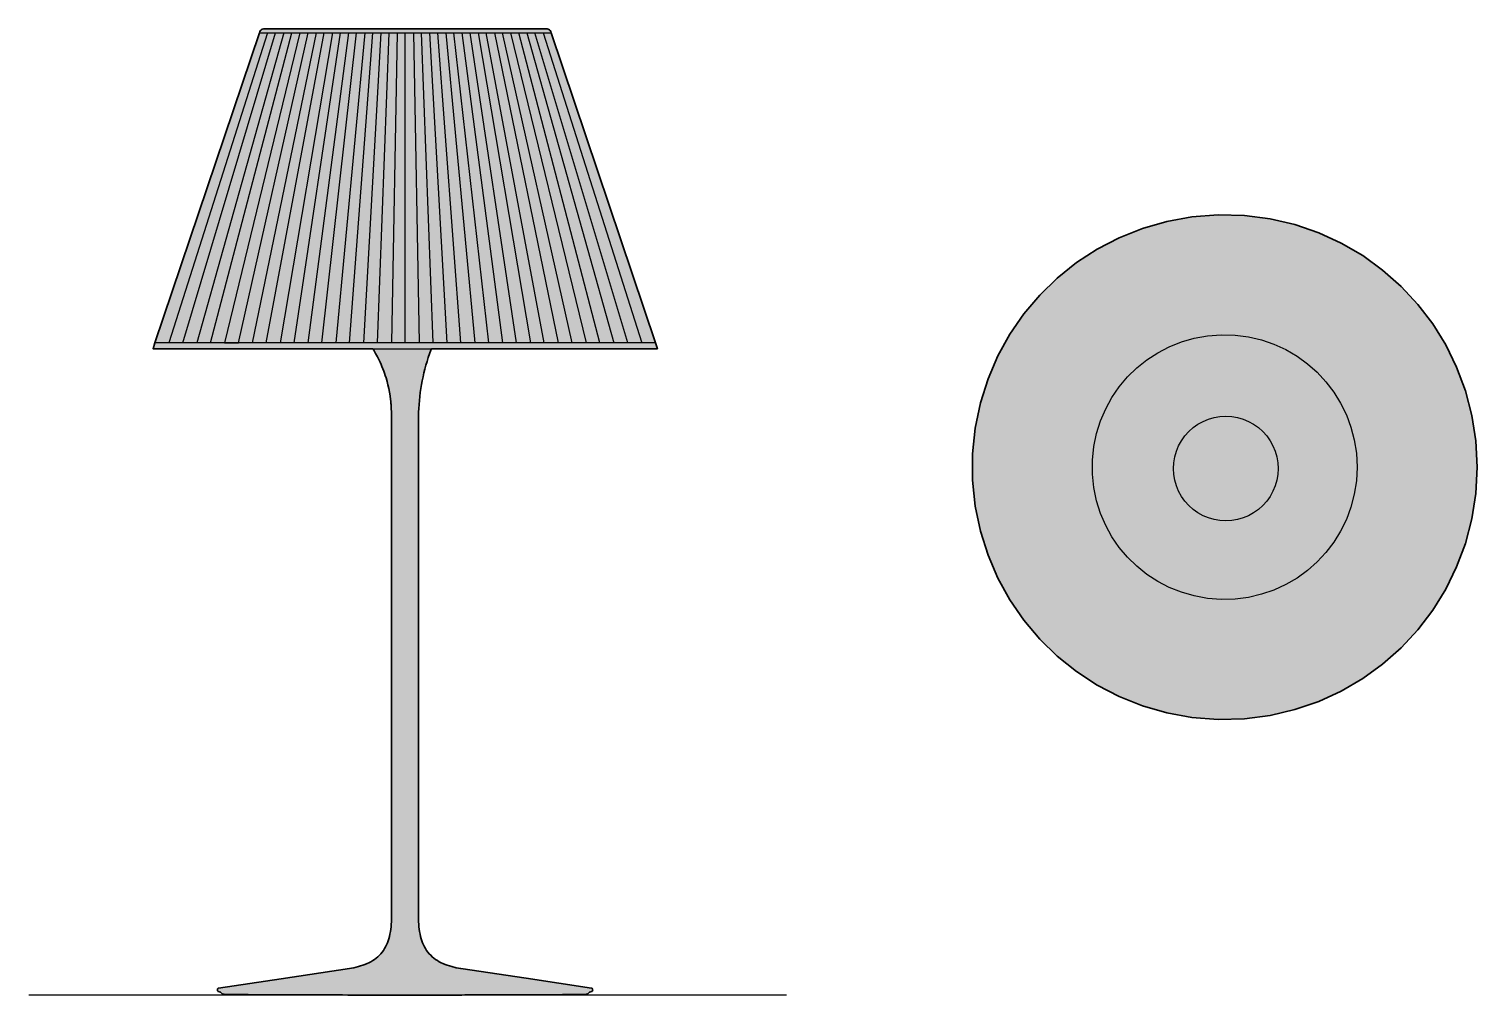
# Model space of a CAD drawing. Header units: millimetres. Extents: x 0 to 997, y 0 to 665.
import ezdxf

# ---------------------------------------------------------------- set-up
doc = ezdxf.new("R2010")
doc.units = ezdxf.units.MM
doc.layers.add('Blocks', color=7, linetype='Continuous')
doc.layers.add('Blocks$Fill', color=7, linetype='Continuous', true_color=0xffffff)
for name, color, linetype, lineweight, true_color in [('Blocks$Inner', 7, 'Continuous', 25, 0x007f00), ('Blocks$Outline', 7, 'Continuous', 35, 0xff3f3f), ('Groud', 7, 'Continuous', 25, 0x243775)]:
    doc.layers.add(name, color=color, linetype=linetype, lineweight=lineweight, true_color=true_color)

# ---------------------------------------------------------------- blocks, each defined once
blk = doc.blocks.new('Romeo Moon Table Lamp Top')
at = {"layer": 'Blocks$Fill'}
blk.add_hatch(color=256, dxfattribs=at).paths.add_polyline_path([(78.74, 177.6), (78.74, 195.79), (80.57, 213.6), (84.14, 230.83), (89.35, 247.38), (96.13, 263.17), (104.38, 278.1), (114, 292.08), (124.91, 305.03), (137.02, 316.85), (150.23, 327.44), (164.46, 336.73), (179.61, 344.62), (195.6, 351.02), (212.33, 355.83), (229.71, 358.97), (247.66, 360.35), (265.82, 359.89), (283.49, 357.62), (300.56, 353.63), (316.93, 348.01), (332.51, 340.86), (347.21, 332.26), (360.94, 322.3), (373.61, 311.08), (385.14, 298.69), (395.41, 285.22), (404.36, 270.75), (411.88, 255.38), (417.89, 239.2), (422.3, 222.3), (425.01, 204.77), (425.93, 186.7), (425.01, 168.63), (422.3, 151.1), (417.89, 134.2), (411.88, 118.01), (404.36, 102.64), (395.41, 88.18), (385.14, 74.7), (373.61, 62.31), (360.94, 51.09), (347.21, 41.14), (332.51, 32.54), (316.93, 25.38), (300.56, 19.77), (283.49, 15.78), (265.82, 13.51), (247.66, 13.04), (229.71, 14.42), (212.33, 17.56), (195.6, 22.38), (179.61, 28.77), (164.46, 36.66), (150.23, 45.95), (137.02, 56.55), (124.91, 68.36), (114, 81.31), (104.38, 95.29), (96.13, 110.22), (89.35, 126.01), (84.14, 142.56), (80.57, 159.79)], flags=0)
at = {"layer": 'Blocks$Inner'}
for points in [[(78.74, 177.6), (80.57, 159.79), (84.14, 142.56), (89.35, 126.01), (96.13, 110.22), (104.38, 95.29), (114, 81.31), (124.91, 68.36), (137.02, 56.55), (150.23, 45.95), (164.46, 36.66), (179.61, 28.77), (195.6, 22.38), (212.33, 17.56), (229.71, 14.42), (247.66, 13.04), (265.82, 13.51), (283.49, 15.78), (300.56, 19.77), (316.93, 25.38), (332.51, 32.54), (347.21, 41.14), (360.94, 51.09), (373.61, 62.31), (385.14, 74.7), (395.41, 88.18), (404.36, 102.64), (411.88, 118.01), (417.89, 134.2), (422.3, 151.1), (425.01, 168.63), (425.93, 186.7), (425.01, 204.77), (422.3, 222.3), (417.89, 239.2), (411.88, 255.38), (404.36, 270.75), (395.41, 285.22), (385.14, 298.69), (373.61, 311.08), (360.94, 322.3), (347.21, 332.26), (332.51, 340.86), (316.93, 348.01), (300.56, 353.63), (283.49, 357.62), (265.82, 359.89), (247.66, 360.35), (229.71, 358.97), (212.33, 355.83), (195.6, 351.02), (179.61, 344.62), (164.46, 336.73), (150.23, 327.44), (137.02, 316.85), (124.91, 305.03), (114, 292.08), (104.38, 278.1), (96.13, 263.17), (89.35, 247.38), (84.14, 230.83), (80.57, 213.6), (78.74, 195.79)], [(161.21, 191.47), (162.17, 200.81), (164.04, 209.85), (166.78, 218.53), (170.34, 226.81), (174.66, 234.65), (179.71, 241.98), (185.43, 248.77), (191.79, 254.97), (198.72, 260.53), (206.18, 265.4), (214.13, 269.54), (222.52, 272.9), (231.29, 275.42), (240.41, 277.07), (249.82, 277.79), (259.35, 277.55), (268.63, 276.36), (277.58, 274.26), (286.17, 271.32), (294.34, 267.57), (302.05, 263.06), (309.25, 257.83), (315.9, 251.95), (321.95, 245.45), (327.34, 238.38), (332.03, 230.79), (335.98, 222.73), (339.13, 214.24), (341.44, 205.37), (342.86, 196.18), (343.34, 186.7), (342.86, 177.21), (341.44, 168.02), (339.13, 159.15), (335.98, 150.67), (332.03, 142.6), (327.34, 135.01), (321.95, 127.94), (315.9, 121.44), (309.25, 115.56), (302.05, 110.34), (294.34, 105.83), (286.17, 102.07), (277.58, 99.13), (268.63, 97.03), (259.35, 95.84), (249.82, 95.6), (240.41, 96.32), (231.29, 97.97), (222.52, 100.5), (214.13, 103.85), (206.18, 107.99), (198.72, 112.86), (191.79, 118.42), (185.43, 124.62), (179.71, 131.41), (174.66, 138.75), (170.34, 146.58), (166.78, 154.86), (164.04, 163.54), (162.17, 172.58), (161.21, 181.92)], [(216.98, 185.7), (217.21, 189.74), (217.88, 193.72), (219, 197.6), (220.55, 201.33), (222.5, 204.87), (224.84, 208.16), (227.53, 211.18), (230.54, 213.87), (233.84, 216.21), (237.37, 218.16), (241.11, 219.71), (244.99, 220.82), (248.97, 221.5), (253, 221.73), (257.04, 221.5), (261.02, 220.82), (264.9, 219.71), (268.63, 218.16), (272.17, 216.21), (275.46, 213.87), (278.48, 211.18), (281.17, 208.16), (283.51, 204.87), (285.46, 201.33), (287.01, 197.6), (288.12, 193.72), (288.8, 189.74), (289.03, 185.7), (288.8, 181.67), (288.12, 177.69), (287.01, 173.81), (285.46, 170.07), (283.51, 166.54), (281.17, 163.24), (278.48, 160.23), (275.46, 157.54), (272.17, 155.2), (268.63, 153.25), (264.9, 151.7), (261.02, 150.58), (257.04, 149.91), (253, 149.68), (248.97, 149.91), (244.99, 150.58), (241.11, 151.7), (237.37, 153.25), (233.84, 155.2), (230.54, 157.54), (227.53, 160.23), (224.84, 163.24), (222.5, 166.54), (220.55, 170.07), (219, 173.81), (217.88, 177.69), (217.21, 181.67)]]:
    blk.add_lwpolyline(points, close=True, dxfattribs=at)
at = {"layer": 'Blocks$Outline'}
blk.add_lwpolyline([(78.74, 177.6), (78.74, 195.79), (80.57, 213.6), (84.14, 230.83), (89.35, 247.38), (96.13, 263.17), (104.38, 278.1), (114, 292.08), (124.91, 305.03), (137.02, 316.85), (150.23, 327.44), (164.46, 336.73), (179.61, 344.62), (195.6, 351.02), (212.33, 355.83), (229.71, 358.97), (247.66, 360.35), (265.82, 359.89), (283.49, 357.62), (300.56, 353.63), (316.93, 348.01), (332.51, 340.86), (347.21, 332.26), (360.94, 322.3), (373.61, 311.08), (385.14, 298.69), (395.41, 285.22), (404.36, 270.75), (411.88, 255.38), (417.89, 239.2), (422.3, 222.3), (425.01, 204.77), (425.93, 186.7), (425.01, 168.63), (422.3, 151.1), (417.89, 134.2), (411.88, 118.01), (404.36, 102.64), (395.41, 88.18), (385.14, 74.7), (373.61, 62.31), (360.94, 51.09), (347.21, 41.14), (332.51, 32.54), (316.93, 25.38), (300.56, 19.77), (283.49, 15.78), (265.82, 13.51), (247.66, 13.04), (229.71, 14.42), (212.33, 17.56), (195.6, 22.38), (179.61, 28.77), (164.46, 36.66), (150.23, 45.95), (137.02, 56.55), (124.91, 68.36), (114, 81.31), (104.38, 95.29), (96.13, 110.22), (89.35, 126.01), (84.14, 142.56), (80.57, 159.79)], close=True, dxfattribs=at)
blk = doc.blocks.new('Romeo Moon Table Lamp Side')
at = {"layer": 'Blocks$Fill'}
blk.add_hatch(color=256, dxfattribs=at).paths.add_polyline_path([(165.32, 664.99), (161.38, 664.99), (160.57, 664.87), (159.85, 664.5), (159.28, 663.92), (158.91, 663.2), (158.65, 662.37), (85.43, 444.89), (85.71, 444.89), (236.62, 444.89), (238.57, 441.62), (239.79, 439.36), (240.96, 437.05), (241.64, 435.6), (242.31, 434.13), (242.95, 432.63), (243.57, 431.1), (244.17, 429.54), (244.73, 427.97), (245.28, 426.37), (245.79, 424.74), (246.48, 422.36), (247.1, 419.93), (247.66, 417.46), (248.15, 414.96), (248.57, 412.42), (248.91, 409.85), (249.02, 408.83), (249.22, 406.58), (249.38, 403.85), (249.49, 401.11), (249.55, 398.37), (249.54, 398.37), (249.55, 398.37), (249.55, 225.28), (249.55, 52.2), (249.55, 52.2), (249.55, 52.2), (249.56, 52.2), (249.51, 50.48), (249.42, 48.76), (249.28, 47.05), (249.07, 45.34), (248.81, 43.64), (248.49, 41.95), (248.12, 40.28), (247.69, 38.61), (247.26, 37.21), (246.75, 35.84), (246.17, 34.5), (245.51, 33.19), (244.77, 31.92), (243.97, 30.7), (243.1, 29.52), (242.16, 28.39), (241.16, 27.32), (240.1, 26.31), (238.99, 25.36), (237.82, 24.48), (236.61, 23.66), (235.35, 22.91), (234.05, 22.23), (232.72, 21.63), (231.24, 21.04), (229.74, 20.5), (228.23, 20), (226.71, 19.55), (225.19, 19.16), (223.65, 18.8), (222.09, 18.5), (220.53, 18.24), (130.42, 4.78), (130.41, 4.77), (130.35, 4.77), (130.14, 4.7), (129.96, 4.58), (129.93, 4.55), (129.8, 4.38), (129.72, 4.17), (129.7, 4.06), (129.72, 4.06), (129.71, 3.86), (129.68, 3.63), (129.7, 3.62), (129.72, 3.2), (129.76, 2.96), (129.78, 2.94), (129.9, 2.74), (130.07, 2.58), (130.26, 2.51), (130.26, 2.51), (131.8, 1.9), (133.05, 0.87), (133.05, 0.87), (133.4, 0.61), (133.81, 0.52), (133.81, 0.52), (133.83, 0.52), (133.87, 0.51), (134.05, 0.5), (134.28, 0.48), (134.31, 0.48), (136.72, 0.42), (377.96, 0.37), (383.32, 0.48), (383.62, 0.5), (383.62, 0.5), (383.63, 0.5), (383.82, 0.51), (383.9, 0.53), (384.33, 0.62), (384.68, 0.88), (385.92, 1.91), (387.4, 2.49), (387.41, 2.5), (387.43, 2.5), (387.65, 2.59), (387.83, 2.75), (387.95, 2.95), (388, 3.18), (388.01, 3.63), (388, 3.63), (388.02, 3.64), (388, 3.84), (388, 4.06), (387.99, 4.06), (388, 4.07), (387.98, 4.18), (387.9, 4.38), (387.77, 4.56), (387.59, 4.68), (387.54, 4.71), (387.38, 4.76), (387.38, 4.76), (387.36, 4.76), (387.33, 4.77), (387.26, 4.78), (342.29, 11.5), (294.08, 18.8), (290.99, 19.56), (287.95, 20.5), (286.46, 21.05), (284.98, 21.63), (284.98, 21.63), (284.98, 21.63), (283.65, 22.24), (282.35, 22.91), (281.09, 23.66), (279.87, 24.48), (278.71, 25.36), (277.59, 26.31), (276.54, 27.33), (275.54, 28.4), (274.6, 29.52), (273.73, 30.7), (272.92, 31.92), (272.19, 33.19), (271.53, 34.5), (270.95, 35.84), (270.44, 37.21), (270.01, 38.61), (269.58, 40.28), (269.21, 41.96), (268.89, 43.65), (268.63, 45.34), (268.42, 47.05), (268.27, 48.76), (268.18, 50.48), (268.14, 52.2), (268.15, 52.2), (268.15, 225.28), (268.15, 398.37), (268.14, 398.37), (268.2, 401.11), (268.31, 403.84), (268.48, 406.58), (268.7, 409.31), (268.98, 412.04), (269.31, 414.75), (269.71, 417.47), (270.16, 420.17), (270.66, 422.86), (271.23, 425.54), (271.84, 428.21), (272.52, 430.87), (273.25, 433.51), (274.03, 436.13), (274.87, 438.74), (275.76, 441.33), (276.71, 443.9), (277.09, 444.89), (432.62, 444.89), (431.3, 449.03), (359.4, 662.37), (359.13, 663.2), (358.77, 663.92), (358.19, 664.5), (357.47, 664.87), (356.67, 664.99), (356.51, 664.99), (352.21, 664.99)], flags=0)
at = {"layer": 'Blocks$Inner'}
for p, q in [((164.22, 662.37, -2.12), (96.31, 449.03, -2.12)), ((105.88, 449.03, -2.12), (169.8, 662.37, -2.12)), ((175.38, 662.37, -2.12), (115.45, 449.03, -2.12)), ((125.02, 449.03, -2.12), (180.95, 662.37, -2.12)), ((197.68, 662.37, -2.12), (153.74, 449.03, -2.12)), ((163.31, 449.03, -2.12), (203.26, 662.37, -2.12)), ((208.83, 662.37, -2.12), (172.88, 449.03, -2.12)), ((182.45, 449.03, -2.12), (214.41, 662.37, -2.12)), ((219.99, 662.37, -2.12), (192.02, 449.03, -2.12)), ((201.59, 449.03, -2.12), (225.56, 662.37, -2.12)), ((231.14, 662.37, -2.12), (211.16, 449.03, -2.12)), ((220.73, 449.03, -2.12), (236.72, 662.37, -2.12)), ((242.29, 662.37, -2.12), (230.31, 449.03, -2.12)), ((239.88, 449.03, -2.12), (247.87, 662.37, -2.12)), ((253.45, 662.37, -2.12), (249.45, 449.03, -2.12)), ((259.02, 449.03, -2.12), (259.02, 662.37, -2.12)), ((264.6, 662.37, -2.12), (268.59, 449.02, -2.12)), ((278.16, 449.02, -2.12), (270.18, 662.37, -2.12)), ((275.75, 662.37, -2.12), (287.73, 449.02, -2.12)), ((297.3, 449.02, -2.12), (281.33, 662.37, -2.12)), ((286.9, 662.37, -2.12), (306.87, 449.02, -2.12)), ((316.45, 449.02, -2.12), (292.48, 662.37, -2.12)), ((298.06, 662.37, -2.12), (326.02, 449.02, -2.12)), ((335.59, 449.02, -2.12), (303.63, 662.37, -2.12)), ((309.21, 662.37, -2.12), (345.16, 449.02, -2.12)), ((354.73, 449.02, -2.12), (314.79, 662.37, -2.12)), ((320.36, 662.37, -2.12), (364.3, 449.02, -2.12)), ((373.87, 449.02, -2.12), (325.94, 662.37, -2.12)), ((331.52, 662.37, -2.12), (383.44, 449.02, -2.12)), ((393.01, 449.02, -2.12), (337.09, 662.37, -2.12)), ((342.67, 662.37, -2.12), (402.59, 449.02, -2.12)), ((412.16, 449.02, -2.12), (348.24, 662.37, -2.12)), ((353.82, 662.37, -2.12), (421.73, 449.02, -2.12))]:
    blk.add_line(p, q, dxfattribs=at)
for points in [[(186.53, 662.37), (134.59, 449.03), (144.17, 449.03), (192.11, 662.37)], [(356.67, 664.99), (356.6, 664.99), (356.29, 664.99), (355.74, 664.99), (354.97, 664.99), (353.96, 664.99), (352.72, 664.99), (351.26, 664.99), (349.58, 664.99), (347.68, 664.99), (345.56, 664.99), (343.24, 664.99), (340.71, 664.99), (337.98, 664.99), (335.07, 664.99), (331.97, 664.99), (328.7, 664.99), (325.26, 664.99), (321.66, 664.99), (317.91, 664.99), (314.01, 664.99), (309.99, 664.99), (305.84, 664.99), (301.58, 664.99), (297.21, 664.99), (292.76, 664.99), (288.22, 664.99), (283.61, 664.99), (278.95, 664.99), (274.23, 664.99), (269.48, 664.99), (264.7, 664.99), (259.91, 664.99), (255.12, 664.99), (250.34, 664.99), (245.58, 664.99), (240.85, 664.99), (236.16, 664.99), (231.53, 664.99), (226.97, 664.99), (222.48, 664.99), (218.08, 664.99), (213.78, 664.99), (209.59, 664.99), (205.51, 664.99), (201.57, 664.99), (197.76, 664.99), (194.11, 664.99), (190.61, 664.99), (187.27, 664.99), (184.11, 664.99), (181.12, 664.99), (178.33, 664.99), (175.73, 664.99), (173.33, 664.99), (171.13, 664.99), (169.15, 664.99), (167.38, 664.99), (165.84, 664.99), (164.52, 664.99), (163.43, 664.99), (162.56, 664.99), (161.93, 664.99), (161.54, 664.99), (161.38, 664.99)], [(352.21, 664.99), (350.66, 664.99), (348.9, 664.99), (346.91, 664.99), (344.72, 664.99), (342.32, 664.99), (339.72, 664.99), (336.92, 664.99), (333.94, 664.99), (330.78, 664.99), (327.44, 664.99), (323.94, 664.99), (320.28, 664.99), (316.48, 664.99), (312.53, 664.99), (308.46, 664.99), (304.27, 664.99), (299.97, 664.99), (295.57, 664.99), (291.08, 664.99), (286.52, 664.99), (281.88, 664.99), (277.2, 664.99), (272.47, 664.99), (267.71, 664.99), (262.92, 664.99), (258.13, 664.99), (253.34, 664.99), (248.56, 664.99), (243.81, 664.99), (239.1, 664.99), (234.43, 664.99), (229.82, 664.99), (225.29, 664.99), (220.83, 664.99), (216.47, 664.99), (212.21, 664.99), (208.06, 664.99), (204.03, 664.99), (200.14, 664.99), (196.39, 664.99), (192.79, 664.99), (189.35, 664.99), (186.07, 664.99), (182.97, 664.99), (180.06, 664.99), (177.34, 664.99), (174.81, 664.99), (172.49, 664.99), (170.37, 664.99), (168.47, 664.99), (166.78, 664.99), (165.32, 664.99)], [(236.62, 444.89), (237.28, 443.83), (238.57, 441.62), (239.79, 439.36), (240.96, 437.05), (241.64, 435.6), (242.31, 434.13), (242.95, 432.63), (243.57, 431.1), (244.17, 429.54), (244.73, 427.97), (245.28, 426.37), (245.79, 424.74), (246.48, 422.36), (247.1, 419.93), (247.66, 417.46), (248.15, 414.96), (248.57, 412.42), (248.91, 409.85), (249.02, 408.83), (249.15, 407.46), (249.17, 407.22), (249.22, 406.58), (249.38, 403.85), (249.49, 401.11), (249.55, 398.37), (249.54, 398.37), (249.55, 398.37), (249.55, 225.28), (249.55, 52.2), (249.55, 52.2), (249.55, 52.2), (249.56, 52.2), (249.51, 50.48), (249.42, 48.76), (249.28, 47.05), (249.07, 45.34), (248.81, 43.64), (248.49, 41.95), (248.12, 40.28), (247.69, 38.61), (247.26, 37.21), (246.75, 35.84), (246.17, 34.5), (245.51, 33.19), (244.77, 31.92), (243.97, 30.7), (243.1, 29.52), (242.16, 28.39), (241.16, 27.32), (240.1, 26.31), (238.99, 25.36), (237.82, 24.48), (236.61, 23.66), (235.35, 22.91), (234.05, 22.23), (232.72, 21.63), (231.24, 21.04), (229.74, 20.5), (228.23, 20), (226.71, 19.55), (225.19, 19.16), (223.65, 18.8), (222.09, 18.5), (220.53, 18.24), (173.58, 11.22), (130.42, 4.78), (130.41, 4.77), (130.35, 4.77), (130.14, 4.7), (129.96, 4.58), (129.93, 4.55), (129.8, 4.38), (129.72, 4.17), (129.7, 4.06), (129.72, 4.06), (129.71, 3.86), (129.68, 3.63), (129.7, 3.62), (129.72, 3.2), (129.76, 2.96), (129.78, 2.94), (129.9, 2.74), (130.07, 2.58), (130.26, 2.51), (130.26, 2.51), (131.8, 1.9), (133.05, 0.87), (133.05, 0.87), (133.4, 0.61), (133.81, 0.52), (133.81, 0.52), (133.83, 0.52), (133.87, 0.51), (134.05, 0.5), (134.27, 0.49), (134.28, 0.48), (134.31, 0.48), (134.36, 0.48), (134.78, 0.46), (135.31, 0.45), (135.4, 0.45), (135.42, 0.44), (135.49, 0.44), (135.96, 0.43), (136.72, 0.42), (137.13, 0.41), (137.21, 0.41), (137.31, 0.41), (137.6, 0.4), (138.58, 0.38), (139.62, 0.37), (139.65, 0.37), (139.66, 0.37), (139.68, 0.37), (140.89, 0.35), (142.21, 0.34), (142.61, 0.33), (142.72, 0.33), (142.88, 0.33), (143.63, 0.32), (145.16, 0.31), (146.24, 0.3), (146.4, 0.3), (146.51, 0.3), (146.8, 0.29), (148.54, 0.28), (150.38, 0.26), (150.59, 0.26), (150.68, 0.26), (150.86, 0.26), (152.32, 0.25), (154.37, 0.24), (155.32, 0.23), (155.53, 0.23), (155.75, 0.23), (156.5, 0.22), (158.73, 0.21), (160.8, 0.2), (160.93, 0.2), (160.99, 0.2), (161.06, 0.2), (163.47, 0.18), (165.98, 0.17), (166.62, 0.17), (166.84, 0.17), (167.16, 0.17), (168.57, 0.16), (171.24, 0.15), (172.96, 0.14), (173.25, 0.14), (173.46, 0.14), (173.99, 0.14), (176.83, 0.13), (179.73, 0.12), (180.01, 0.11), (180.11, 0.11), (180.3, 0.11), (182.71, 0.11), (185.77, 0.1), (187.07, 0.09), (187.38, 0.09), (187.71, 0.09), (188.89, 0.09), (192.07, 0.08), (194.87, 0.07), (195.04, 0.07), (195.12, 0.07), (195.31, 0.07), (198.62, 0.06), (201.98, 0.05), (202.77, 0.05), (203.03, 0.05), (203.4, 0.05), (205.39, 0.05), (208.85, 0.04), (210.91, 0.04), (211.32, 0.03), (211.62, 0.03), (212.36, 0.03), (215.91, 0.03), (219.5, 0.02), (219.73, 0.02), (219.86, 0.02), (220.13, 0.02), (223.13, 0.02), (226.79, 0.01), (228.24, 0.01), (228.61, 0.01), (228.98, 0.01), (230.48, 0.01), (234.2, 0.01), (237.26, 0), (237.51, 0), (237.64, 0), (237.94, 0), (241.69, 0), (245.47, 0), (246.29, 0), (246.53, 0), (246.9, 0), (249.25, 0), (253.05, 0), (255.18, -0.01), (255.62, -0.01), (255.96, -0.01), (256.85, -0.01), (260.65, -0.01), (264.45, 0), (264.64, 0), (264.72, 0), (264.89, 0), (268.25, 0), (272.04, 0), (273.42, 0), (273.79, 0), (274.18, 0), (275.81, 0), (279.57, 0), (282.54, 0), (282.78, 0.01), (282.92, 0.01), (283.31, 0.01), (287.03, 0.01), (290.72, 0.01), (291.39, 0.01), (291.65, 0.01), (292.03, 0.01), (294.38, 0.02), (298.01, 0.02), (299.94, 0.03), (300.34, 0.03), (300.65, 0.03), (301.6, 0.03), (305.16, 0.03), (308.67, 0.04), (308.76, 0.04), (308.81, 0.04), (308.92, 0.04), (312.13, 0.05), (315.55, 0.05), (316.7, 0.06), (317.02, 0.06), (317.36, 0.06), (318.91, 0.06), (322.22, 0.07), (324.63, 0.08), (324.92, 0.08), (325.07, 0.08), (325.46, 0.08), (328.65, 0.09), (331.77, 0.1), (332.25, 0.1), (332.47, 0.1), (332.79, 0.1), (334.83, 0.11), (337.81, 0.12), (339.34, 0.12), (339.63, 0.12), (339.84, 0.12), (340.73, 0.13), (343.56, 0.14), (346.32, 0.15), (346.36, 0.15), (346.43, 0.15), (349, 0.16), (351.59, 0.17), (352.39, 0.18), (352.62, 0.18), (352.87, 0.18), (354.1, 0.18), (356.52, 0.2), (358.17, 0.21), (358.39, 0.21), (358.51, 0.21), (358.85, 0.21), (361.08, 0.22), (363.23, 0.24), (363.51, 0.24), (363.64, 0.24), (363.82, 0.24), (365.27, 0.25), (367.22, 0.26), (368.12, 0.27), (368.32, 0.27), (368.48, 0.27), (369.07, 0.28), (370.81, 0.29), (372.45, 0.31), (373.99, 0.32), (375.42, 0.34), (375.81, 0.34), (375.94, 0.34), (376.07, 0.35), (376.74, 0.35), (377.96, 0.37), (378.72, 0.38), (378.82, 0.38), (378.87, 0.38), (379.06, 0.38), (380.05, 0.4), (380.93, 0.42), (381.03, 0.42), (381.07, 0.42), (381.13, 0.42), (381.7, 0.43), (382.36, 0.45), (382.6, 0.46), (382.67, 0.46), (382.71, 0.46), (382.9, 0.46), (383.32, 0.48), (383.61, 0.5), (383.62, 0.5), (383.62, 0.5), (383.63, 0.5), (383.82, 0.51), (383.9, 0.53), (384.33, 0.62), (384.68, 0.88), (385.92, 1.91), (387.4, 2.49), (387.41, 2.5), (387.43, 2.5), (387.65, 2.59), (387.83, 2.75), (387.95, 2.95), (388, 3.18), (388.01, 3.63), (388, 3.63), (388.02, 3.64), (388, 3.84), (388, 4.06), (387.99, 4.06), (388, 4.07), (387.98, 4.18), (387.9, 4.38), (387.77, 4.56), (387.59, 4.68), (387.54, 4.71), (387.38, 4.76), (387.38, 4.76), (387.36, 4.76), (387.33, 4.77), (387.26, 4.78), (342.29, 11.5), (297.2, 18.23), (294.08, 18.8), (290.99, 19.56), (287.95, 20.5), (286.46, 21.05), (284.98, 21.63), (284.98, 21.63), (284.98, 21.63), (283.65, 22.24), (282.35, 22.91), (281.09, 23.66), (279.87, 24.48), (278.71, 25.36), (277.59, 26.31), (276.54, 27.33), (275.54, 28.4), (274.6, 29.52), (273.73, 30.7), (272.92, 31.92), (272.19, 33.19), (271.53, 34.5), (270.95, 35.84), (270.44, 37.21), (270.01, 38.61), (269.58, 40.28), (269.21, 41.96), (268.89, 43.65), (268.63, 45.34), (268.42, 47.05), (268.27, 48.76), (268.18, 50.48), (268.14, 52.2), (268.15, 52.2), (268.15, 225.28), (268.15, 398.37), (268.15, 398.37), (268.14, 398.37), (268.2, 401.11), (268.31, 403.84), (268.48, 406.58), (268.7, 409.31), (268.98, 412.04), (269.31, 414.75), (269.71, 417.47), (270.16, 420.17), (270.66, 422.86), (271.23, 425.54), (271.84, 428.21), (272.52, 430.87), (273.25, 433.51), (274.03, 436.13), (274.87, 438.74), (275.76, 441.33), (276.71, 443.9), (277.09, 444.89)]]:
    blk.add_lwpolyline(points, dxfattribs=at)
blk.add_lwpolyline([(158.65, 662.37), (359.4, 662.37), (359.13, 663.2), (358.77, 663.92), (358.19, 664.5), (357.47, 664.87), (356.67, 664.99), (356.51, 664.99), (356.11, 664.99), (355.48, 664.99), (354.62, 664.99), (353.53, 664.99), (352.21, 664.99), (351.5, 664.99), (351.43, 664.99), (351.14, 664.99), (350.63, 664.99), (349.89, 664.99), (348.94, 664.99), (347.77, 664.99), (346.38, 664.99), (344.79, 664.99), (342.99, 664.99), (340.98, 664.99), (338.78, 664.99), (336.39, 664.99), (333.81, 664.99), (331.05, 664.99), (328.11, 664.99), (325.01, 664.99), (321.75, 664.99), (318.34, 664.99), (314.79, 664.99), (311.1, 664.99), (307.29, 664.99), (303.36, 664.99), (299.33, 664.99), (295.19, 664.99), (290.97, 664.99), (286.68, 664.99), (282.31, 664.99), (277.89, 664.99), (273.43, 664.99), (268.93, 664.99), (264.4, 664.99), (259.87, 664.99), (255.33, 664.99), (250.8, 664.99), (246.29, 664.99), (241.81, 664.99), (237.37, 664.99), (232.98, 664.99), (228.66, 664.99), (224.41, 664.99), (220.24, 664.99), (216.17, 664.99), (214.68, 664.99), (210.75, 664.99), (206.94, 664.99), (203.25, 664.99), (199.7, 664.99), (196.29, 664.99), (193.03, 664.99), (189.93, 664.99), (187, 664.99), (184.24, 664.99), (181.66, 664.99), (179.27, 664.99), (177.06, 664.99), (175.06, 664.99), (173.26, 664.99), (171.66, 664.99), (170.28, 664.99), (169.11, 664.99), (168.15, 664.99), (167.42, 664.99), (166.9, 664.99), (166.61, 664.99), (166.54, 664.99), (165.32, 664.99), (164.09, 664.99), (163.08, 664.99), (162.3, 664.99), (161.76, 664.99), (161.45, 664.99), (161.38, 664.99), (160.57, 664.87), (159.85, 664.5), (159.28, 663.92), (158.91, 663.2)], close=True, dxfattribs=at)
for points in [[(158.65, 662.37, 0), (86.74, 449.03, -2.12), (85.43, 444.89, -2.12), (85.71, 444.89, -2.12), (86.42, 444.89, -2.12), (87.54, 444.89, -2.12), (89.07, 444.89, -2.12), (91.01, 444.89, -2.12), (93.36, 444.89, -2.12), (95.76, 444.89, -2.12), (96.03, 444.89, -2.12), (96.69, 444.89, -2.12), (97.75, 444.89, -2.12), (99.19, 444.89, -2.12), (101.02, 444.89, -2.12), (103.22, 444.89, -2.12), (105.81, 444.89, -2.12), (108.76, 444.89, -2.12), (112.07, 444.89, -2.12), (115.74, 444.89, -2.12), (119.75, 444.89, -2.12), (124.1, 444.89, -2.12), (128.78, 444.89, -2.12), (133.76, 444.89, -2.12), (139.05, 444.89, -2.12), (144.63, 444.89, -2.12), (150.49, 444.89, -2.12), (156.6, 444.89, -2.12), (162.96, 444.89, -2.12), (169.56, 444.89, -2.12), (176.37, 444.89, -2.12), (183.38, 444.89, -2.12), (190.57, 444.89, -2.12), (197.92, 444.89, -2.12), (205.42, 444.89, -2.12), (213.06, 444.89, -2.12), (220.8, 444.89, -2.12), (228.63, 444.89, -2.12), (236.54, 444.89, -2.12), (244.5, 444.89, -2.12), (252.5, 444.89, -2.12), (260.51, 444.89, -2.12), (268.52, 444.89, -2.12), (276.51, 444.89, -2.12), (284.45, 444.89, -2.12), (292.33, 444.89, -2.12), (300.14, 444.89, -2.12), (307.84, 444.89, -2.12), (315.43, 444.89, -2.12), (322.88, 444.89, -2.12), (330.17, 444.89, -2.12), (337.3, 444.89, -2.12), (344.23, 444.89, -2.12), (350.97, 444.89, -2.12), (357.47, 444.89, -2.12), (363.75, 444.89, -2.12), (369.77, 444.89, -2.12), (375.52, 444.89, -2.12), (380.99, 444.89, -2.12), (386.17, 444.89, -2.12), (391.04, 444.89, -2.12), (395.6, 444.89, -2.12), (399.82, 444.89, -2.12), (403.71, 444.89, -2.12), (407.25, 444.89, -2.12), (410.43, 444.89, -2.12), (413.24, 444.89, -2.12), (415.69, 444.89, -2.12), (417.75, 444.89, -2.12), (419.44, 444.89, -2.12), (420.74, 444.89, -2.12), (421.64, 444.89, -2.12), (422.16, 444.89, -2.12), (422.28, 444.89, -2.12), (423, 444.89, -2.12), (425.6, 444.89, -2.12), (427.8, 444.89, -2.12), (429.59, 444.89, -2.12), (430.97, 444.89, -2.12), (431.94, 444.89, -2.12), (432.49, 444.89, -2.12), (432.62, 444.89, -2.12), (431.3, 449.03, -2.12), (359.4, 662.37, 0)], [(431.3, 449.03, -2.12), (86.74, 449.03, -2.12), (86.74, 449.03, -2.12), (86.75, 449.03, -2.12)]]:
    blk.add_polyline3d(points, dxfattribs=at)
at = {"layer": 'Blocks$Outline'}
for points in [[(158.65, 662.37), (86.74, 449.03), (85.43, 444.89), (85.71, 444.89), (86.42, 444.89), (87.54, 444.89), (89.07, 444.89), (91.01, 444.89), (93.36, 444.89), (95.76, 444.89), (96.03, 444.89), (96.69, 444.89), (97.75, 444.89), (99.19, 444.89), (101.02, 444.89), (103.22, 444.89), (105.81, 444.89), (108.76, 444.89), (112.07, 444.89), (115.74, 444.89), (119.75, 444.89), (124.1, 444.89), (128.78, 444.89), (133.76, 444.89), (139.05, 444.89), (144.63, 444.89), (150.49, 444.89), (156.6, 444.89), (162.96, 444.89), (169.56, 444.89), (176.37, 444.89), (183.38, 444.89), (190.57, 444.89), (197.92, 444.89), (205.42, 444.89), (213.06, 444.89), (220.8, 444.89), (228.63, 444.89), (236.54, 444.89), (236.62, 444.89)], [(165.32, 664.99), (164.09, 664.99), (163.08, 664.99), (162.3, 664.99), (161.76, 664.99), (161.45, 664.99), (161.38, 664.99), (160.57, 664.87), (159.85, 664.5), (159.28, 663.92), (158.91, 663.2), (158.65, 662.37)], [(352.21, 664.99), (350.66, 664.99), (348.9, 664.99), (346.91, 664.99), (344.72, 664.99), (342.32, 664.99), (339.72, 664.99), (336.92, 664.99), (333.94, 664.99), (330.78, 664.99), (327.44, 664.99), (323.94, 664.99), (320.28, 664.99), (316.48, 664.99), (312.53, 664.99), (308.46, 664.99), (304.27, 664.99), (299.97, 664.99), (295.57, 664.99), (291.08, 664.99), (286.52, 664.99), (281.88, 664.99), (277.2, 664.99), (272.47, 664.99), (267.71, 664.99), (262.92, 664.99), (258.13, 664.99), (253.34, 664.99), (248.56, 664.99), (243.81, 664.99), (239.1, 664.99), (234.43, 664.99), (229.82, 664.99), (225.29, 664.99), (220.83, 664.99), (216.47, 664.99), (212.21, 664.99), (208.06, 664.99), (204.03, 664.99), (200.14, 664.99), (196.39, 664.99), (192.79, 664.99), (189.35, 664.99), (186.07, 664.99), (182.97, 664.99), (180.06, 664.99), (177.34, 664.99), (174.81, 664.99), (172.49, 664.99), (170.37, 664.99), (168.47, 664.99), (166.78, 664.99), (165.32, 664.99)], [(277.09, 444.89), (284.45, 444.89), (292.33, 444.89), (300.14, 444.89), (307.84, 444.89), (315.43, 444.89), (322.88, 444.89), (330.17, 444.89), (337.3, 444.89), (344.23, 444.89), (350.97, 444.89), (357.47, 444.89), (363.75, 444.89), (369.77, 444.89), (375.52, 444.89), (380.99, 444.89), (386.17, 444.89), (391.04, 444.89), (395.6, 444.89), (399.82, 444.89), (403.71, 444.89), (407.25, 444.89), (410.43, 444.89), (413.24, 444.89), (415.69, 444.89), (417.75, 444.89), (419.44, 444.89), (420.74, 444.89), (421.64, 444.89), (422.16, 444.89), (422.28, 444.89), (423, 444.89), (425.6, 444.89), (427.8, 444.89), (429.59, 444.89), (430.97, 444.89), (431.94, 444.89), (432.49, 444.89), (432.62, 444.89), (431.3, 449.03), (359.4, 662.37)], [(359.4, 662.37), (359.13, 663.2), (358.77, 663.92), (358.19, 664.5), (357.47, 664.87), (356.67, 664.99), (356.51, 664.99), (356.11, 664.99), (355.48, 664.99), (354.62, 664.99), (353.53, 664.99), (352.21, 664.99)], [(236.62, 444.89), (237.28, 443.83), (238.57, 441.62), (239.79, 439.36), (240.96, 437.05), (241.64, 435.6), (242.31, 434.13), (242.95, 432.63), (243.57, 431.1), (244.17, 429.54), (244.73, 427.97), (245.28, 426.37), (245.79, 424.74), (246.48, 422.36), (247.1, 419.93), (247.66, 417.46), (248.15, 414.96), (248.57, 412.42), (248.91, 409.85), (249.02, 408.83), (249.15, 407.46), (249.17, 407.22), (249.22, 406.58), (249.38, 403.85), (249.49, 401.11), (249.55, 398.37), (249.54, 398.37), (249.55, 398.37), (249.55, 225.28), (249.55, 52.2), (249.55, 52.2), (249.55, 52.2), (249.56, 52.2), (249.51, 50.48), (249.42, 48.76), (249.28, 47.05), (249.07, 45.34), (248.81, 43.64), (248.49, 41.95), (248.12, 40.28), (247.69, 38.61), (247.26, 37.21), (246.75, 35.84), (246.17, 34.5), (245.51, 33.19), (244.77, 31.92), (243.97, 30.7), (243.1, 29.52), (242.16, 28.39), (241.16, 27.32), (240.1, 26.31), (238.99, 25.36), (237.82, 24.48), (236.61, 23.66), (235.35, 22.91), (234.05, 22.23), (232.72, 21.63), (231.24, 21.04), (229.74, 20.5), (228.23, 20), (226.71, 19.55), (225.19, 19.16), (223.65, 18.8), (222.09, 18.5), (220.53, 18.24), (173.58, 11.22), (130.42, 4.78), (130.41, 4.77), (130.35, 4.77), (130.14, 4.7), (129.96, 4.58), (129.93, 4.55), (129.8, 4.38), (129.72, 4.17), (129.7, 4.06), (129.72, 4.06), (129.71, 3.86), (129.68, 3.63), (129.7, 3.62), (129.72, 3.2), (129.76, 2.96), (129.78, 2.94), (129.9, 2.74), (130.07, 2.58), (130.26, 2.51), (130.26, 2.51), (131.8, 1.9), (133.05, 0.87), (133.05, 0.87), (133.4, 0.61), (133.81, 0.52), (133.81, 0.52), (133.83, 0.52), (133.87, 0.51), (134.05, 0.5), (134.27, 0.49), (134.28, 0.48), (134.31, 0.48), (134.36, 0.48), (134.78, 0.46), (135.31, 0.45), (135.4, 0.45), (135.42, 0.44), (135.49, 0.44), (135.96, 0.43), (136.72, 0.42), (137.13, 0.41), (137.21, 0.41), (137.31, 0.41), (137.6, 0.4), (138.58, 0.38), (139.62, 0.37), (139.65, 0.37), (139.66, 0.37), (139.68, 0.37), (140.89, 0.35), (142.21, 0.34), (142.61, 0.33), (142.72, 0.33), (142.88, 0.33), (143.63, 0.32), (145.16, 0.31), (146.24, 0.3), (146.4, 0.3), (146.51, 0.3), (146.8, 0.29), (148.54, 0.28), (150.38, 0.26), (150.59, 0.26), (150.68, 0.26), (150.86, 0.26), (152.32, 0.25), (154.37, 0.24), (155.32, 0.23), (155.53, 0.23), (155.75, 0.23), (156.5, 0.22), (158.73, 0.21), (160.8, 0.2), (160.93, 0.2), (160.99, 0.2), (161.06, 0.2), (163.47, 0.18), (165.98, 0.17), (166.62, 0.17), (166.84, 0.17), (167.16, 0.17), (168.57, 0.16), (171.24, 0.15), (172.96, 0.14), (173.25, 0.14), (173.46, 0.14), (173.99, 0.14), (176.83, 0.13), (179.73, 0.12), (180.01, 0.11), (180.11, 0.11), (180.3, 0.11), (182.71, 0.11), (185.77, 0.1), (187.07, 0.09), (187.38, 0.09), (187.71, 0.09), (188.89, 0.09), (192.07, 0.08), (194.87, 0.07), (195.04, 0.07), (195.12, 0.07), (195.31, 0.07), (198.62, 0.06), (201.98, 0.05), (202.77, 0.05), (203.03, 0.05), (203.4, 0.05), (205.39, 0.05), (208.85, 0.04), (210.91, 0.04), (211.32, 0.03), (211.62, 0.03), (212.36, 0.03), (215.91, 0.03), (219.5, 0.02), (219.73, 0.02), (219.86, 0.02), (220.13, 0.02), (223.13, 0.02), (226.79, 0.01), (228.24, 0.01), (228.61, 0.01), (228.98, 0.01), (230.48, 0.01), (234.2, 0.01), (237.26, 0), (237.51, 0), (237.64, 0), (237.94, 0), (241.69, 0), (245.47, 0), (246.29, 0), (246.53, 0), (246.9, 0), (249.25, 0), (253.05, 0), (255.18, -0.01), (255.62, -0.01), (255.96, -0.01), (256.85, -0.01), (260.65, -0.01), (264.45, 0), (264.64, 0), (264.72, 0), (264.89, 0), (268.25, 0), (272.04, 0), (273.42, 0), (273.79, 0), (274.18, 0), (275.81, 0), (279.57, 0), (282.54, 0), (282.78, 0.01), (282.92, 0.01), (283.31, 0.01), (287.03, 0.01), (290.72, 0.01), (291.39, 0.01), (291.65, 0.01), (292.03, 0.01), (294.38, 0.02), (298.01, 0.02), (299.94, 0.03), (300.34, 0.03), (300.65, 0.03), (301.6, 0.03), (305.16, 0.03), (308.67, 0.04), (308.76, 0.04), (308.81, 0.04), (308.92, 0.04), (312.13, 0.05), (315.55, 0.05), (316.7, 0.06), (317.02, 0.06), (317.36, 0.06), (318.91, 0.06), (322.22, 0.07), (324.63, 0.08), (324.92, 0.08), (325.07, 0.08), (325.46, 0.08), (328.65, 0.09), (331.77, 0.1), (332.25, 0.1), (332.47, 0.1), (332.79, 0.1), (334.83, 0.11), (337.81, 0.12), (339.34, 0.12), (339.63, 0.12), (339.84, 0.12), (340.73, 0.13), (343.56, 0.14), (346.32, 0.15), (346.36, 0.15), (346.43, 0.15), (349, 0.16), (351.59, 0.17), (352.39, 0.18), (352.62, 0.18), (352.87, 0.18), (354.1, 0.18), (356.52, 0.2), (358.17, 0.21), (358.39, 0.21), (358.51, 0.21), (358.85, 0.21), (361.08, 0.22), (363.23, 0.24), (363.51, 0.24), (363.64, 0.24), (363.82, 0.24), (365.27, 0.25), (367.22, 0.26), (368.12, 0.27), (368.32, 0.27), (368.48, 0.27), (369.07, 0.28), (370.81, 0.29), (372.45, 0.31), (373.99, 0.32), (375.42, 0.34), (375.81, 0.34), (375.94, 0.34), (376.07, 0.35), (376.74, 0.35), (377.96, 0.37), (378.72, 0.38), (378.82, 0.38), (378.87, 0.38), (379.06, 0.38), (380.05, 0.4), (380.93, 0.42), (381.03, 0.42), (381.07, 0.42), (381.13, 0.42), (381.7, 0.43), (382.36, 0.45), (382.6, 0.46), (382.67, 0.46), (382.71, 0.46), (382.9, 0.46), (383.32, 0.48), (383.61, 0.5), (383.62, 0.5), (383.62, 0.5), (383.63, 0.5), (383.82, 0.51), (383.9, 0.53), (384.33, 0.62), (384.68, 0.88), (385.92, 1.91), (387.4, 2.49), (387.41, 2.5), (387.43, 2.5), (387.65, 2.59), (387.83, 2.75), (387.95, 2.95), (388, 3.18), (388.01, 3.63), (388, 3.63), (388.02, 3.64), (388, 3.84), (388, 4.06), (387.99, 4.06), (388, 4.07), (387.98, 4.18), (387.9, 4.38), (387.77, 4.56), (387.59, 4.68), (387.54, 4.71), (387.38, 4.76), (387.38, 4.76), (387.36, 4.76), (387.33, 4.77), (387.26, 4.78), (342.29, 11.5), (297.2, 18.23), (294.08, 18.8), (290.99, 19.56), (287.95, 20.5), (286.46, 21.05), (284.98, 21.63), (284.98, 21.63), (284.98, 21.63), (283.65, 22.24), (282.35, 22.91), (281.09, 23.66), (279.87, 24.48), (278.71, 25.36), (277.59, 26.31), (276.54, 27.33), (275.54, 28.4), (274.6, 29.52), (273.73, 30.7), (272.92, 31.92), (272.19, 33.19), (271.53, 34.5), (270.95, 35.84), (270.44, 37.21), (270.01, 38.61), (269.58, 40.28), (269.21, 41.96), (268.89, 43.65), (268.63, 45.34), (268.42, 47.05), (268.27, 48.76), (268.18, 50.48), (268.14, 52.2), (268.15, 52.2), (268.15, 225.28), (268.15, 398.37), (268.15, 398.37), (268.14, 398.37), (268.2, 401.11), (268.31, 403.84), (268.48, 406.58), (268.7, 409.31), (268.98, 412.04), (269.31, 414.75), (269.71, 417.47), (270.16, 420.17), (270.66, 422.86), (271.23, 425.54), (271.84, 428.21), (272.52, 430.87), (273.25, 433.51), (274.03, 436.13), (274.87, 438.74), (275.76, 441.33), (276.71, 443.9), (277.09, 444.89)]]:
    blk.add_lwpolyline(points, dxfattribs=at)

msp = doc.modelspace()

# ---------------------------------------------------------------- linework, layer by layer
at = {"layer": 'Groud'}
msp.add_lwpolyline([(521.31, 0), (0, 0)], dxfattribs=at)

# ---------------------------------------------------------------- block references
at = {"layer": 'Blocks'}
for name, p in [('Romeo Moon Table Lamp Side', (0, 0)), ('Romeo Moon Table Lamp Top', (570.79, 176.71))]:
    msp.add_blockref(name, p, dxfattribs=at)

doc.saveas('drawing.dxf')
